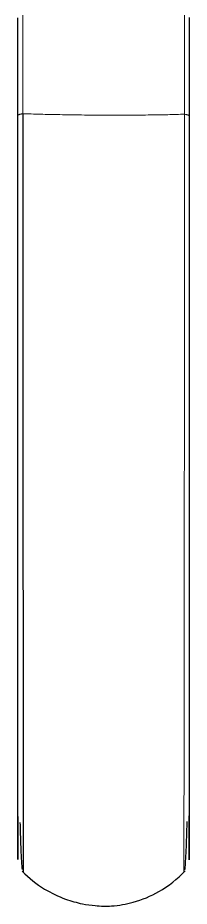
# Model space of a CAD drawing. Header units: millimetres. Extents: x 2151 to 2745, y 1423 to 1843.
# Drawn here: x 2445.08 to 2451.08, y 1666.37 to 1697.52 of the extents above; entities that cross this region are included whole.
import ezdxf

# ---------------------------------------------------------------- set-up
doc = ezdxf.new("R2010")
doc.units = ezdxf.units.MM

msp = doc.modelspace()

# ---------------------------------------------------------------- linework, layer by layer
at = {"linetype": 'Continuous', "lineweight": 25}
for points, degree, knots in [([(2445.078, 1694.088), (2445.078, 1694.663), (2445.078, 1695.235), (2445.078, 1696.378), (2445.078, 1696.948), (2445.078, 1697.516)], 3, [0, 0, 0, 0, 0.499591, 0.499591, 1, 1, 1, 1]), ([(2445.078, 1669.52), (2445.078, 1667.73), (2445.078, 1668.055), (2445.078, 1668.285), (2445.078, 1669.428), (2445.078, 1671.253), (2445.078, 1674.45), (2445.078, 1678.089), (2445.078, 1682.368), (2445.078, 1684.956), (2445.078, 1688.06), (2445.078, 1690.635), (2445.078, 1694.088)], 2, [0, 0, 0, 0.125, 0.125, 0.25, 0.25, 0.5, 0.5, 0.75, 0.75, 0.875, 0.875, 1, 1, 1]), ([(2445.258, 1694.151), (2445.258, 1693.139), (2445.259, 1692.11), (2445.259, 1690.563), (2445.259, 1690.046), (2445.259, 1689.015), (2445.259, 1688.5), (2445.259, 1687.731), (2445.259, 1687.475), (2445.259, 1686.966), (2445.259, 1686.712), (2445.26, 1686.205), (2445.26, 1685.952), (2445.26, 1685.576), (2445.26, 1685.451), (2445.26, 1685.203), (2445.26, 1685.079), (2445.26, 1684.71), (2445.26, 1684.467), (2445.26, 1683.989), (2445.26, 1683.754), (2445.26, 1683.059), (2445.26, 1682.61), (2445.26, 1681.956), (2445.26, 1681.742), (2445.26, 1681.32), (2445.26, 1681.112), (2445.261, 1680.499), (2445.261, 1679.708), (2445.261, 1678.969), (2445.261, 1678.435), (2445.261, 1678.26), (2445.261, 1677.916), (2445.261, 1677.072), (2445.262, 1676.302), (2445.262, 1675.436), (2445.262, 1675.156), (2445.262, 1674.613), (2445.262, 1674.086), (2445.262, 1673.586), (2445.263, 1673.218), (2445.263, 1673.097), (2445.263, 1672.856), (2445.263, 1672.262), (2445.263, 1671.698), (2445.263, 1670.839), (2445.264, 1670.431), (2445.264, 1669.856), (2445.264, 1669.67), (2445.264, 1669.313), (2445.264, 1668.969), (2445.265, 1668.584), (2445.265, 1668.377), (2445.265, 1668.244), (2445.265, 1668.181), (2445.265, 1668.001), (2445.265, 1667.841), (2445.265, 1667.705), (2445.265, 1667.659), (2445.265, 1667.632), (2445.265, 1667.619), (2445.265, 1667.587), (2445.265, 1667.573), (2445.266, 1667.563), (2445.266, 1667.562), (2445.266, 1667.565)], 3, [0, 0, 0, 0, 0.069497, 0.069497, 0.104245, 0.104245, 0.138993, 0.138993, 0.156367, 0.156367, 0.173742, 0.173742, 0.191116, 0.191116, 0.199803, 0.199803, 0.20849, 0.20849, 0.225864, 0.225864, 0.243238, 0.243238, 0.277986, 0.277986, 0.295361, 0.295361, 0.312735, 0.312735, 0.347483, 0.382231, 0.382231, 0.399606, 0.399606, 0.41698, 0.486476, 0.486476, 0.521225, 0.521225, 0.555973, 0.590721, 0.590721, 0.608095, 0.608095, 0.62547, 0.694966, 0.694966, 0.764463, 0.764463, 0.799211, 0.799211, 0.833959, 0.868708, 0.886082, 0.886082, 0.903456, 0.903456, 0.938204, 0.955579, 0.964266, 0.964266, 0.972953, 0.972953, 0.990327, 0.990327, 1, 1, 1, 1]), ([(2451.082, 1694.073), (2451.082, 1690.598), (2451.081, 1688.005), (2451.081, 1684.923), (2451.08, 1682.338), (2451.079, 1678.077), (2451.078, 1674.448), (2451.078, 1671.251), (2451.077, 1669.421), (2451.077, 1668.273), (2451.077, 1668.045), (2451.077, 1667.724), (2451.077, 1669.546)], 2, [0, 0, 0, 0.125, 0.125, 0.25, 0.25, 0.5, 0.5, 0.75, 0.75, 0.875, 0.875, 1, 1, 1]), ([(2445.155, 1669.303), (2445.158, 1669.183), (2445.167, 1668.84), (2445.183, 1668.359), (2445.205, 1667.922), (2445.221, 1667.705), (2445.231, 1667.667), (2445.232, 1667.664)], 3, [0, 0, 0, 0, 0.127638, 0.38729, 0.666959, 0.958366, 1, 1, 1, 1]), ([(2450.927, 1667.65), (2450.928, 1667.652), (2450.937, 1667.683), (2450.952, 1667.856), (2450.973, 1668.202), (2450.992, 1668.656), (2451.005, 1669.05), (2451.012, 1669.289), (2451.014, 1669.342)], 3, [0, 0, 0, 0, 0.025776, 0.279214, 0.521754, 0.746168, 0.945436, 1, 1, 1, 1]), ([(2445.231, 1667.6), (2445.472, 1667.356), (2445.944, 1666.981), (2446.683, 1666.626), (2447.287, 1666.457), (2447.83, 1666.377), (2448.431, 1666.367), (2449.198, 1666.495), (2450.105, 1666.881), (2450.663, 1667.319), (2450.94, 1667.609)], 3, [0, 0, 0, 0, 0.158099, 0.285123, 0.381998, 0.452777, 0.54278, 0.663917, 0.816579, 1, 1, 1, 1])]:
    msp.add_open_spline(points, degree=degree, knots=knots, dxfattribs=at)
at = {"linetype": 'Continuous', "lineweight": 18}
for points in [[(2445.26, 1697.608), (2445.259, 1697.035), (2445.259, 1695.886), (2445.259, 1694.731), (2445.259, 1694.151)], [(2450.918, 1694.136), (2450.918, 1694.718), (2450.919, 1695.878), (2450.92, 1697.032), (2450.92, 1697.608)]]:
    msp.add_open_spline(points, degree=3, dxfattribs=at)
at = {"linetype": 'Continuous', "lineweight": 25}
msp.add_open_spline([(2451.083, 1697.52), (2451.083, 1696.378), (2451.082, 1695.229), (2451.082, 1694.073)], degree=3, dxfattribs=at)
at = {"linetype": 'Continuous', "lineweight": 18}
for points, weights in [([(2445.258, 1694.153), (2445.078, 1694.127), (2445.078, 1694.088)], [1, 0.922012916399, 1]), ([(2450.918, 1694.136), (2451.082, 1694.109), (2451.082, 1694.073)], [0.999839500215, 0.929176261574, 0.99993755003])]:
    msp.add_rational_spline(points, weights, degree=2, dxfattribs=at)
for points, knots in [([(2450.919, 1694.136), (2450.74, 1694.13), (2450.543, 1694.124), (2450.115, 1694.115), (2449.884, 1694.111), (2449.521, 1694.107), (2449.397, 1694.106), (2449.146, 1694.104), (2449.018, 1694.103), (2448.759, 1694.102), (2448.629, 1694.102), (2448.366, 1694.102), (2448.102, 1694.102), (2447.837, 1694.104), (2447.574, 1694.106), (2447.443, 1694.107), (2447.183, 1694.11), (2447.054, 1694.112), (2446.802, 1694.115), (2446.678, 1694.118), (2446.315, 1694.124), (2446.086, 1694.129), (2445.651, 1694.141), (2445.446, 1694.147), (2445.259, 1694.153)], [0, 0, 0, 0, 0.125, 0.125, 0.25, 0.25, 0.3125, 0.3125, 0.375, 0.375, 0.4375, 0.4375, 0.5, 0.5625, 0.5625, 0.625, 0.625, 0.6875, 0.6875, 0.75, 0.75, 0.875, 0.875, 1, 1, 1, 1]), ([(2450.895, 1667.563), (2450.895, 1667.563), (2450.895, 1667.563), (2450.895, 1667.569), (2450.895, 1667.583), (2450.895, 1667.615), (2450.896, 1667.627), (2450.896, 1667.654), (2450.896, 1667.699), (2450.896, 1667.834), (2450.897, 1667.993), (2450.897, 1668.173), (2450.897, 1668.236), (2450.897, 1668.368), (2450.898, 1668.575), (2450.898, 1668.96), (2450.899, 1669.303), (2450.899, 1669.66), (2450.9, 1669.846), (2450.9, 1670.42), (2450.901, 1670.829), (2450.902, 1671.688), (2450.903, 1672.139), (2450.903, 1672.845), (2450.904, 1673.085), (2450.904, 1673.575), (2450.905, 1674.076), (2450.905, 1674.602), (2450.906, 1675.145), (2450.906, 1675.424), (2450.907, 1676.291), (2450.908, 1677.06), (2450.909, 1677.903), (2450.909, 1678.247), (2450.909, 1678.422), (2450.909, 1678.956), (2450.91, 1679.694), (2450.911, 1680.485), (2450.911, 1681.097), (2450.911, 1681.305), (2450.912, 1681.727), (2450.912, 1681.941), (2450.912, 1682.595), (2450.912, 1683.044), (2450.913, 1683.738), (2450.913, 1683.973), (2450.913, 1684.451), (2450.913, 1684.694), (2450.914, 1685.062), (2450.914, 1685.186), (2450.914, 1685.435), (2450.914, 1685.809), (2450.914, 1686.188), (2450.915, 1686.695), (2450.915, 1686.949), (2450.915, 1687.458), (2450.915, 1687.714), (2450.916, 1688.483), (2450.916, 1688.998), (2450.917, 1690.03), (2450.917, 1690.546), (2450.918, 1692.094), (2450.918, 1693.123), (2450.919, 1694.136)], [0, 0, 0, 0, 0.001472, 0.001472, 0.01899, 0.01899, 0.027749, 0.027749, 0.036508, 0.054026, 0.089062, 0.089062, 0.10658, 0.10658, 0.124098, 0.159134, 0.19417, 0.19417, 0.229206, 0.229206, 0.299278, 0.299278, 0.369351, 0.369351, 0.404387, 0.404387, 0.439423, 0.474459, 0.474459, 0.509495, 0.509495, 0.579567, 0.597085, 0.597085, 0.614603, 0.614603, 0.649639, 0.684675, 0.684675, 0.702193, 0.702193, 0.719711, 0.719711, 0.754747, 0.754747, 0.772265, 0.772265, 0.789784, 0.789784, 0.798543, 0.798543, 0.807302, 0.82482, 0.82482, 0.842338, 0.842338, 0.859856, 0.859856, 0.894892, 0.894892, 0.929928, 0.929928, 1, 1, 1, 1])]:
    msp.add_open_spline(points, degree=3, knots=knots, dxfattribs=at)

doc.saveas('drawing.dxf')
